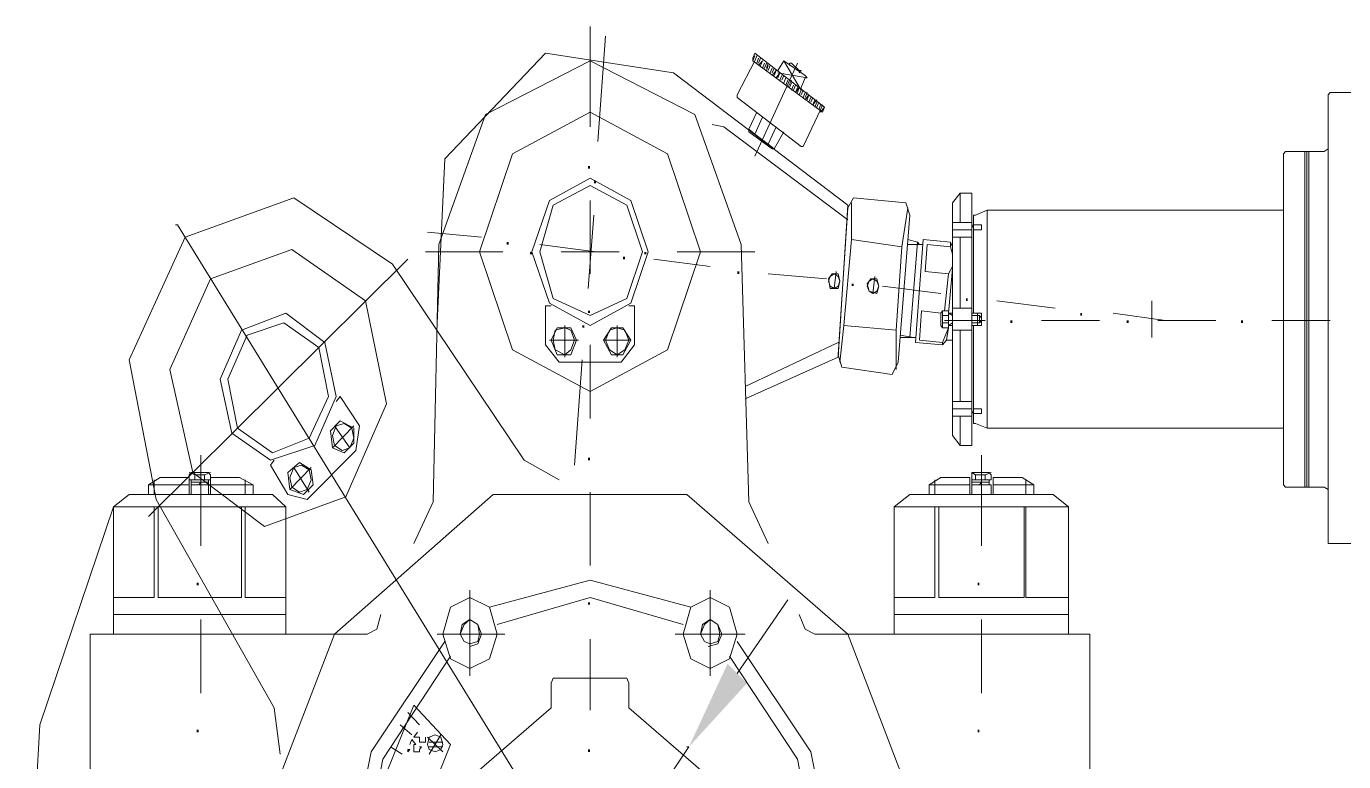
# Model space of a CAD drawing. Header units: inches. Extents: x 2435 to 7572, y 377 to 2555.
# Drawn here: x 2455 to 3024, y 1419 to 1736 of the extents above; entities that cross this region are included whole.
import ezdxf

# ---------------------------------------------------------------- set-up
doc = ezdxf.new("R2010")
doc.units = ezdxf.units.IN
doc.header["$MEASUREMENT"] = 0

msp = doc.modelspace()

# ---------------------------------------------------------------- hatches: boundary and pattern name
at = {"transparency": 33554559}
for points in [[(2698.62, 1674.58), (2697.79, 1674.58), (2697.79, 1675.64), (2698.62, 1675.64)], [(2701.13, 1668.24), (2700.29, 1668.24), (2700.29, 1669.3), (2701.13, 1669.3)], [(2663.53, 1641.82), (2662.69, 1641.82), (2662.69, 1642.88), (2663.53, 1642.88)], [(2673.56, 1637.6), (2672.72, 1637.6), (2672.72, 1638.65), (2673.56, 1638.65)], [(2713.66, 1635.48), (2712.82, 1635.48), (2712.82, 1636.54), (2713.66, 1636.54)], [(2722.85, 1637.6), (2722.01, 1637.6), (2722.01, 1638.65), (2722.85, 1638.65)], [(2762.95, 1629.14), (2762.12, 1629.14), (2762.12, 1630.2), (2762.95, 1630.2)], [(2812.25, 1623.86), (2811.41, 1623.86), (2811.41, 1624.92), (2812.25, 1624.92)], [(2861.54, 1617.52), (2860.71, 1617.52), (2860.71, 1618.58), (2861.54, 1618.58)], [(2698.62, 1612.24), (2697.79, 1612.24), (2697.79, 1613.29), (2698.62, 1613.29)], [(2880.76, 1608.01), (2879.92, 1608.01), (2879.92, 1609.07), (2880.76, 1609.07)], [(2910.84, 1611.18), (2910, 1611.18), (2910, 1612.24), (2910.84, 1612.24)], [(2930.89, 1608.01), (2930.05, 1608.01), (2930.05, 1609.07), (2930.89, 1609.07)], [(2980.18, 1608.01), (2979.35, 1608.01), (2979.35, 1609.07), (2980.18, 1609.07)], [(2696.11, 1605.9), (2695.28, 1605.9), (2695.28, 1606.95), (2696.11, 1606.95)], [(2698.62, 1548.83), (2697.79, 1548.83), (2697.79, 1549.89), (2698.62, 1549.89)], [(2529.85, 1494.94), (2529.02, 1494.94), (2529.02, 1495.99), (2529.85, 1495.99)], [(2866.55, 1494.94), (2865.72, 1494.94), (2865.72, 1495.99), (2866.55, 1495.99)], [(2698.62, 1486.48), (2697.79, 1486.48), (2697.79, 1487.54), (2698.62, 1487.54)], [(2529.85, 1431.53), (2529.02, 1431.53), (2529.02, 1432.59), (2529.85, 1432.59)], [(2866.55, 1431.53), (2865.72, 1431.53), (2865.72, 1432.59), (2866.55, 1432.59)], [(2698.62, 1423.08), (2697.79, 1423.08), (2697.79, 1424.14), (2698.62, 1424.14)]]:
    msp.add_hatch(color=256, dxfattribs=at).paths.add_polyline_path(points)

# ---------------------------------------------------------------- linework, layer by layer
at = {"lineweight": 5}
for p, q in [((2698.62, 1735.87), (2698.62, 1735.87)), ((2698.62, 1692.55), (2698.62, 1735.87)), ((2701.96, 1686.21), (2705.3, 1731.65)), ((2635.96, 1678.81), (2679.4, 1724.25)), ((2679.4, 1724.25), (2734.55, 1715.8)), ((2768.8, 1722.14), (2769.64, 1724.25)), ((2769.64, 1723.19), (2768.8, 1721.08)), ((2768.8, 1721.08), (2768.8, 1722.14)), ((2769.64, 1724.25), (2799.72, 1701)), ((2769.64, 1721.08), (2770.47, 1723.19)), ((2770.47, 1723.19), (2769.64, 1721.08)), ((2771.31, 1722.14), (2770.47, 1720.02)), ((2772.14, 1722.14), (2771.31, 1720.02)), ((2698.62, 1721.08), (2653.5, 1697.83)), ((2743.74, 1697.83), (2698.62, 1721.08)), ((2734.55, 1715.8), (2809.74, 1658.73)), ((2762.12, 1706.29), (2769.64, 1721.08)), ((2798.88, 1698.89), (2768.8, 1721.08)), ((2788.02, 1720.02), (2769.64, 1679.87)), ((2772.98, 1721.08), (2771.31, 1718.97)), ((2772.14, 1718.97), (2772.98, 1721.08)), ((2773.82, 1720.02), (2772.98, 1717.91)), ((2774.65, 1720.02), (2773.82, 1717.91)), ((2775.49, 1720.02), (2774.65, 1717.91)), ((2775.49, 1718.97), (2774.65, 1716.85)), ((2776.32, 1718.97), (2775.49, 1716.85)), ((2777.16, 1717.91), (2776.32, 1715.8)), ((2777.99, 1717.91), (2777.16, 1715.8)), ((2778.83, 1716.85), (2777.16, 1714.74)), ((2777.99, 1714.74), (2778.83, 1716.85)), ((2780.5, 1715.8), (2778.83, 1713.68)), ((2782.17, 1721.08), (2779.66, 1716.85)), ((2779.66, 1716.85), (2779.66, 1716.85)), ((2792.2, 1713.68), (2779.66, 1715.8)), ((2779.66, 1713.68), (2780.5, 1715.8)), ((2791.36, 1714.74), (2782.17, 1721.08)), ((2782.17, 1721.08), (2782.17, 1721.08)), ((2782.17, 1721.08), (2789.69, 1708.4)), ((2784.68, 1718.97), (2784.68, 1720.02)), ((2784.68, 1720.02), (2785.51, 1720.02)), ((2785.51, 1720.02), (2788.85, 1716.85)), ((2788.85, 1716.85), (2789.69, 1716.85)), ((2789.69, 1716.85), (2788.85, 1715.8)), ((2781.33, 1714.74), (2780.5, 1712.63)), ((2782.17, 1714.74), (2781.33, 1712.63)), ((2782.17, 1711.57), (2783.01, 1713.68)), ((2783.01, 1713.68), (2782.17, 1711.57)), ((2783.84, 1712.63), (2783.01, 1710.51)), ((2785.51, 1712.63), (2783.84, 1709.46)), ((2785.51, 1711.57), (2784.68, 1709.46)), ((2786.35, 1710.51), (2785.51, 1708.4)), ((2787.18, 1710.51), (2786.35, 1708.4)), ((2789.69, 1709.46), (2791.36, 1713.68)), ((2792.2, 1713.68), (2791.36, 1714.74)), ((2791.36, 1713.68), (2792.2, 1713.68)), ((2762.12, 1705.23), (2762.12, 1706.29)), ((2789.69, 1684.09), (2762.12, 1705.23)), ((2788.02, 1709.46), (2787.18, 1707.34)), ((2787.18, 1707.34), (2788.85, 1709.46)), ((2788.85, 1709.46), (2788.02, 1707.34)), ((2788.85, 1706.29), (2789.69, 1708.4)), ((2789.69, 1708.4), (2789.69, 1709.46)), ((2790.53, 1708.4), (2789.69, 1706.29)), ((2791.36, 1707.34), (2790.53, 1705.23)), ((2792.2, 1707.34), (2791.36, 1705.23)), ((2793.03, 1706.29), (2791.36, 1704.17)), ((2792.2, 1704.17), (2793.03, 1706.29)), ((2793.87, 1705.23), (2793.03, 1703.12)), ((2794.7, 1705.23), (2793.87, 1703.12)), ((3016.94, 1706.29), (3017.78, 1707.34)), ((3016.94, 1512.9), (3016.94, 1706.29)), ((3017.78, 1707.34), (3030.31, 1707.34)), ((2665.2, 1680.92), (2698.62, 1698.89)), ((2698.62, 1698.89), (2732.04, 1680.92)), ((2767.13, 1691.49), (2770.47, 1698.89)), ((2798.04, 1699.95), (2790.53, 1684.09)), ((2795.54, 1704.17), (2794.7, 1702.06)), ((2794.7, 1702.06), (2796.37, 1704.17)), ((2796.37, 1703.12), (2795.54, 1701)), ((2797.21, 1703.12), (2796.37, 1701)), ((2797.21, 1699.95), (2798.04, 1702.06)), ((2798.04, 1702.06), (2797.21, 1699.95)), ((2798.88, 1702.06), (2798.04, 1699.95)), ((2799.72, 1701), (2798.04, 1698.89)), ((2799.72, 1701), (2798.88, 1698.89)), ((2798.88, 1698.89), (2798.88, 1698.89)), ((2653.5, 1697.83), (2633.45, 1641.82)), ((2763.79, 1641.82), (2743.74, 1697.83)), ((2756.27, 1692.55), (2751.26, 1693.6)), ((2769.64, 1689.38), (2772.98, 1696.77)), ((2809.74, 1652.39), (2756.27, 1692.55)), ((2769.64, 1689.38), (2767.13, 1691.49)), ((2767.13, 1690.43), (2767.13, 1691.49)), ((2777.16, 1683.04), (2767.13, 1690.43)), ((2775.49, 1685.15), (2769.64, 1689.38)), ((2775.49, 1685.15), (2778.83, 1692.55)), ((2782.17, 1690.43), (2777.99, 1683.04)), ((2777.99, 1683.04), (2775.49, 1685.15)), ((2777.99, 1683.04), (2777.16, 1683.04)), ((2790.53, 1684.09), (2789.69, 1684.09)), ((2998.56, 1681.98), (2997.73, 1680.92)), ((3006.92, 1681.98), (2998.56, 1681.98)), ((3006.92, 1537.21), (3006.92, 1681.98)), ((3006.92, 1537.21), (3006.92, 1681.98)), ((3006.92, 1681.98), (3006.92, 1537.21)), ((3006.92, 1537.21), (3006.92, 1681.98)), ((3006.92, 1681.98), (3006.92, 1537.21)), ((3006.92, 1537.21), (3006.92, 1681.98)), ((3006.92, 1681.98), (3007.75, 1681.98)), ((3007.75, 1681.98), (3007.75, 1537.21)), ((3007.75, 1537.21), (3007.75, 1681.98)), ((3007.75, 1681.98), (3007.75, 1537.21)), ((3007.75, 1537.21), (3007.75, 1681.98)), ((3007.75, 1681.98), (3007.75, 1537.21)), ((3007.75, 1537.21), (3007.75, 1681.98)), ((3007.75, 1681.98), (3008.59, 1681.98)), ((3008.59, 1681.98), (3008.59, 1537.21)), ((3008.59, 1537.21), (3008.59, 1681.98)), ((3015.27, 1681.98), (3008.59, 1681.98)), ((3008.59, 1681.98), (3008.59, 1537.21)), ((3016.94, 1683.04), (3015.27, 1681.98)), ((3016.94, 1684.09), (3016.94, 1683.04)), ((2632.62, 1608.01), (2635.96, 1678.81)), ((2651, 1638.65), (2665.2, 1680.92)), ((2732.04, 1680.92), (2746.24, 1638.65)), ((2997.73, 1680.92), (2997.73, 1538.26)), ((2681.08, 1660.85), (2698.62, 1670.36)), ((2698.62, 1670.36), (2716.17, 1660.85)), ((2682.75, 1658.73), (2698.62, 1667.19)), ((2698.62, 1667.19), (2714.5, 1658.73)), ((2570.79, 1661.9), (2524, 1644.99)), ((2613.4, 1633.37), (2570.79, 1661.9)), ((2673.56, 1638.65), (2681.08, 1660.85)), ((2698.62, 1629.14), (2698.62, 1660.85)), ((2716.17, 1660.85), (2723.69, 1638.65)), ((2809.74, 1657.68), (2812.25, 1661.9)), ((2811.41, 1643.94), (2811.41, 1659.79)), ((2812.25, 1661.9), (2834.81, 1659.79)), ((2834.81, 1659.79), (2836.48, 1654.51)), ((2854.86, 1659.79), (2858.2, 1664.02)), ((2854.86, 1559.4), (2854.86, 1659.79)), ((2858.2, 1664.02), (2863.21, 1664.02)), ((2858.2, 1664.02), (2858.2, 1651.34)), ((2863.21, 1664.02), (2863.21, 1650.28)), ((2676.9, 1638.65), (2682.75, 1658.73)), ((2697.79, 1622.8), (2700.29, 1654.51)), ((2714.5, 1658.73), (2721.18, 1638.65)), ((2809.74, 1658.73), (2805.56, 1593.21)), ((2805.56, 1594.27), (2809.74, 1657.68)), ((2836.48, 1654.51), (2831.46, 1591.1)), ((2835.64, 1657.68), (2833.14, 1640.77)), ((2864.88, 1654.51), (2864.05, 1654.51)), ((2864.05, 1654.51), (2864.05, 1612.24)), ((2869.9, 1656.62), (2864.88, 1654.51)), ((2997.73, 1656.62), (2869.9, 1656.62)), ((2869.9, 1562.57), (2869.9, 1656.62)), ((2519.83, 1650.28), (2520.66, 1650.28)), ((2698.62, 1361.79), (2520.66, 1650.28)), ((2863.21, 1651.34), (2854.86, 1651.34)), ((2863.21, 1648.16), (2854.86, 1648.16)), ((2863.21, 1650.28), (2864.05, 1649.22)), ((2863.21, 1568.91), (2863.21, 1650.28)), ((2867.39, 1650.28), (2864.05, 1650.28)), ((2864.05, 1648.16), (2867.39, 1648.16)), ((2867.39, 1648.16), (2867.39, 1650.28)), ((2524, 1644.99), (2499.77, 1592.16)), ((2651.83, 1644.99), (2628.44, 1647.11)), ((2808.07, 1606.95), (2811.41, 1643.94)), ((2833.14, 1640.77), (2811.41, 1643.94)), ((2839.82, 1642.88), (2835.64, 1643.94)), ((2836.48, 1601.67), (2839.82, 1642.88)), ((2842.33, 1643.94), (2838.98, 1599.55)), ((2840.65, 1641.82), (2839.82, 1642.88)), ((2854.02, 1642.88), (2842.33, 1643.94)), ((2854.86, 1640.77), (2854.02, 1642.88)), ((2854.02, 1642.88), (2854.02, 1640.77)), ((2863.21, 1644.99), (2854.86, 1644.99)), ((2858.2, 1644.99), (2858.2, 1614.35)), ((2534.86, 1627.03), (2569.96, 1639.71)), ((2569.96, 1639.71), (2601.7, 1617.52)), ((2627.6, 1638.65), (2627.6, 1638.65)), ((2661.02, 1638.65), (2627.6, 1638.65)), ((2633.45, 1641.82), (2630.95, 1530.87)), ((2665.2, 1596.38), (2651, 1638.65)), ((2681.08, 1616.46), (2673.56, 1638.65)), ((2701.13, 1638.65), (2676.9, 1641.82)), ((2682.75, 1618.58), (2676.9, 1638.65)), ((2711.15, 1638.65), (2686.09, 1638.65)), ((2721.18, 1638.65), (2714.5, 1618.58)), ((2723.69, 1638.65), (2716.17, 1616.46)), ((2746.24, 1638.65), (2732.04, 1596.38)), ((2769.64, 1638.65), (2736.22, 1638.65)), ((2767.13, 1530.87), (2763.79, 1641.82)), ((2833.14, 1640.77), (2830.63, 1604.84)), ((2835.64, 1641.82), (2840.65, 1641.82)), ((2842.33, 1641.82), (2840.65, 1641.82)), ((2843.16, 1630.2), (2844, 1641.82)), ((2844, 1641.82), (2854.02, 1640.77)), ((2854.02, 1640.77), (2854.86, 1637.6)), ((2620.08, 1635.48), (2508.13, 1524.53)), ((2670.21, 1548.83), (2613.4, 1633.37)), ((2750.42, 1632.31), (2726.19, 1635.48)), ((2854.86, 1632.31), (2853.19, 1629.14)), ((2853.19, 1612.24), (2854.86, 1631.26)), ((2517.32, 1587.93), (2534.86, 1627.03)), ((2800.55, 1627.03), (2775.49, 1629.14)), ((2801.39, 1627.03), (2803.06, 1629.14)), ((2801.39, 1625.97), (2802.22, 1628.09)), ((2802.22, 1622.8), (2801.39, 1627.03)), ((2802.22, 1623.86), (2801.39, 1625.97)), ((2802.22, 1628.09), (2803.89, 1629.14)), ((2803.06, 1629.14), (2805.56, 1629.14)), ((2803.89, 1622.8), (2804.73, 1630.2)), ((2803.89, 1629.14), (2805.56, 1628.09)), ((2805.56, 1629.14), (2806.4, 1625.97)), ((2805.56, 1628.09), (2806.4, 1625.97)), ((2806.4, 1625.97), (2805.56, 1622.8)), ((2806.4, 1625.97), (2805.56, 1623.86)), ((2818.1, 1624.92), (2819.77, 1627.03)), ((2818.1, 1623.86), (2818.93, 1625.97)), ((2818.93, 1621.75), (2818.1, 1624.92)), ((2818.93, 1625.97), (2820.6, 1627.03)), ((2819.77, 1627.03), (2822.27, 1627.03)), ((2820.6, 1620.69), (2821.44, 1628.09)), ((2820.6, 1627.03), (2822.27, 1625.97)), ((2822.27, 1627.03), (2823.11, 1623.86)), ((2822.27, 1625.97), (2823.11, 1623.86)), ((2853.19, 1629.14), (2843.16, 1630.2)), ((2853.19, 1629.14), (2851.52, 1613.29)), ((2803.89, 1622.8), (2802.22, 1623.86)), ((2805.56, 1622.8), (2802.22, 1622.8)), ((2805.56, 1623.86), (2803.89, 1622.8)), ((2818.93, 1621.75), (2818.1, 1623.86)), ((2820.6, 1620.69), (2818.93, 1621.75)), ((2822.27, 1620.69), (2818.93, 1621.75)), ((2822.27, 1621.75), (2820.6, 1620.69)), ((2823.11, 1623.86), (2822.27, 1621.75)), ((2823.11, 1623.86), (2822.27, 1620.69)), ((2849.84, 1620.69), (2824.78, 1623.86)), ((2601.7, 1617.52), (2610.89, 1573.14)), ((2681.91, 1615.41), (2679.4, 1615.41)), ((2679.4, 1615.41), (2679.4, 1598.5)), ((2698.62, 1606.95), (2681.08, 1616.46)), ((2698.62, 1611.18), (2682.75, 1618.58)), ((2714.5, 1618.58), (2698.62, 1611.18)), ((2716.17, 1616.46), (2698.62, 1606.95)), ((2717.84, 1615.41), (2715.33, 1615.41)), ((2717.84, 1598.5), (2717.84, 1615.41)), ((2863.21, 1614.35), (2854.86, 1614.35)), ((2899.14, 1614.35), (2874.07, 1617.52)), ((2940.91, 1601.67), (2940.91, 1617.52)), ((2548.23, 1604.84), (2567.45, 1612.24)), ((2550.74, 1602.73), (2566.61, 1608.01)), ((2566.61, 1608.01), (2581.65, 1597.44)), ((2567.45, 1612.24), (2584.16, 1599.55)), ((2840.65, 1600.61), (2841.49, 1613.29)), ((2841.49, 1613.29), (2849.84, 1612.24)), ((2849.84, 1612.24), (2850.68, 1613.29)), ((2849.84, 1606.95), (2849.84, 1612.24)), ((2850.68, 1605.9), (2850.68, 1613.29)), ((2850.68, 1613.29), (2853.19, 1613.29)), ((2850.68, 1611.18), (2853.19, 1611.18)), ((2850.68, 1608.01), (2853.19, 1608.01)), ((2851.52, 1609.07), (2869.06, 1609.07)), ((2853.19, 1613.29), (2853.19, 1605.9)), ((2854.86, 1612.24), (2853.19, 1612.24)), ((2853.19, 1612.24), (2853.19, 1612.24)), ((2853.19, 1612.24), (2854.86, 1611.18)), ((2853.19, 1606.95), (2854.86, 1608.01)), ((2854.86, 1606.95), (2854.86, 1612.24)), ((2865.72, 1612.24), (2863.21, 1612.24)), ((2863.21, 1611.18), (2865.72, 1611.18)), ((2863.21, 1608.01), (2865.72, 1608.01)), ((2864.05, 1612.24), (2867.39, 1612.24)), ((2865.72, 1606.95), (2865.72, 1612.24)), ((2865.72, 1606.95), (2865.72, 1612.24)), ((2866.55, 1611.18), (2865.72, 1611.18)), ((2865.72, 1608.01), (2866.55, 1608.01)), ((2866.55, 1611.18), (2866.55, 1608.01)), ((2867.39, 1610.12), (2866.55, 1611.18)), ((2866.55, 1608.01), (2867.39, 1609.07)), ((2867.39, 1612.24), (2867.39, 1606.95)), ((2867.39, 1609.07), (2867.39, 1610.12)), ((2893.29, 1609.07), (2918.36, 1609.07)), ((2946.76, 1609.07), (2924.2, 1612.24)), ((2943.42, 1609.07), (2968.48, 1609.07)), ((2992.71, 1609.07), (3017.78, 1609.07)), ((2539.04, 1583.7), (2548.23, 1604.84)), ((2542.38, 1583.7), (2550.74, 1602.73)), ((2681.91, 1600.61), (2684.42, 1605.9)), ((2682.75, 1600.61), (2683.58, 1604.84)), ((2683.58, 1604.84), (2687.76, 1605.9)), ((2684.42, 1605.9), (2690.27, 1605.9)), ((2687.76, 1593.21), (2687.76, 1606.95)), ((2687.76, 1605.9), (2690.27, 1604.84)), ((2690.27, 1605.9), (2692.77, 1600.61)), ((2690.27, 1604.84), (2691.94, 1600.61)), ((2707.81, 1605.9), (2704.47, 1600.61)), ((2705.3, 1600.61), (2706.98, 1604.84)), ((2706.98, 1604.84), (2710.32, 1605.9)), ((2712.82, 1605.9), (2707.81, 1605.9)), ((2710.32, 1593.21), (2710.32, 1606.95)), ((2710.32, 1605.9), (2713.66, 1604.84)), ((2716.17, 1600.61), (2712.82, 1605.9)), ((2713.66, 1604.84), (2715.33, 1600.61)), ((2806.4, 1591.1), (2808.07, 1606.95)), ((2830.63, 1604.84), (2808.07, 1606.95)), ((2830.63, 1604.84), (2830.63, 1587.93)), ((2832.3, 1602.73), (2838.15, 1601.67)), ((2850.68, 1605.9), (2849.84, 1606.95)), ((2853.19, 1605.9), (2850.68, 1599.55)), ((2853.19, 1605.9), (2850.68, 1605.9)), ((2852.35, 1600.61), (2853.19, 1605.9)), ((2853.19, 1606.95), (2854.86, 1606.95)), ((2853.19, 1606.95), (2853.19, 1606.95)), ((2863.21, 1604.84), (2854.86, 1604.84)), ((2858.2, 1574.19), (2858.2, 1604.84)), ((2863.21, 1606.95), (2865.72, 1606.95)), ((2867.39, 1606.95), (2864.05, 1606.95)), ((2864.05, 1606.95), (2864.05, 1564.68)), ((2581.65, 1597.44), (2585.83, 1576.31)), ((2584.16, 1599.55), (2589.17, 1576.31)), ((2679.4, 1598.5), (2685.25, 1591.1)), ((2681.08, 1600.61), (2693.61, 1600.61)), ((2684.42, 1594.27), (2681.91, 1600.61)), ((2683.58, 1596.38), (2682.75, 1600.61)), ((2691.94, 1600.61), (2690.27, 1596.38)), ((2692.77, 1600.61), (2690.27, 1594.27)), ((2698.62, 1566.8), (2698.62, 1598.5)), ((2704.47, 1600.61), (2707.81, 1594.27)), ((2716.17, 1600.61), (2704.47, 1600.61)), ((2706.98, 1596.38), (2705.3, 1600.61)), ((2711.99, 1591.1), (2717.84, 1598.5)), ((2712.82, 1594.27), (2716.17, 1600.61)), ((2715.33, 1600.61), (2713.66, 1596.38)), ((2805.56, 1599.55), (2765.46, 1580.53)), ((2832.3, 1601.67), (2836.48, 1601.67)), ((2836.48, 1601.67), (2838.98, 1601.67)), ((2838.98, 1599.55), (2850.68, 1598.5)), ((2850.68, 1599.55), (2840.65, 1600.61)), ((2850.68, 1598.5), (2852.35, 1600.61)), ((2850.68, 1598.5), (2850.68, 1599.55)), ((2853.19, 1600.61), (2852.35, 1600.61)), ((2854.86, 1600.61), (2853.19, 1600.61)), ((2499.77, 1592.16), (2511.47, 1531.92)), ((2698.62, 1578.42), (2665.2, 1596.38)), ((2687.76, 1594.27), (2683.58, 1596.38)), ((2690.27, 1594.27), (2684.42, 1594.27)), ((2685.25, 1591.1), (2711.99, 1591.1)), ((2690.27, 1596.38), (2687.76, 1594.27)), ((2691.94, 1546.72), (2695.28, 1592.16)), ((2732.04, 1596.38), (2698.62, 1578.42)), ((2710.32, 1594.27), (2706.98, 1596.38)), ((2707.81, 1594.27), (2712.82, 1594.27)), ((2713.66, 1596.38), (2710.32, 1594.27)), ((2805.56, 1593.21), (2765.46, 1575.25)), ((2807.23, 1588.99), (2805.56, 1594.27)), ((2831.46, 1591.1), (2828.96, 1585.82)), ((2527.34, 1543.55), (2517.32, 1587.93)), ((2828.96, 1585.82), (2807.23, 1588.99)), ((2544.05, 1560.46), (2539.04, 1583.7)), ((2546.56, 1562.57), (2542.38, 1583.7)), ((2585.83, 1576.31), (2577.47, 1558.34)), ((2589.17, 1576.31), (2579.98, 1555.17)), ((2590.84, 1576.31), (2589.17, 1574.19)), ((2599.2, 1563.63), (2590.84, 1576.31)), ((2863.21, 1574.19), (2854.86, 1574.19)), ((2610.89, 1573.14), (2593.35, 1532.98)), ((2863.21, 1571.02), (2854.86, 1571.02)), ((2864.05, 1569.97), (2863.21, 1568.91)), ((2863.21, 1568.91), (2863.21, 1555.17)), ((2864.05, 1571.02), (2867.39, 1571.02)), ((2867.39, 1568.91), (2864.05, 1568.91)), ((2867.39, 1571.02), (2867.39, 1568.91)), ((2561.6, 1552), (2546.56, 1562.57)), ((2590.84, 1565.74), (2586.66, 1561.51)), ((2587.5, 1559.4), (2589.17, 1563.63)), ((2596.69, 1563.63), (2587.5, 1554.11)), ((2595.02, 1554.11), (2588.34, 1563.63)), ((2589.17, 1563.63), (2592.51, 1564.68)), ((2596.69, 1562.57), (2590.84, 1565.74)), ((2592.51, 1564.68), (2595.86, 1562.57)), ((2595.86, 1562.57), (2596.69, 1558.34)), ((2596.69, 1556.23), (2596.69, 1562.57)), ((2597.53, 1553.06), (2599.2, 1563.63)), ((2863.21, 1567.85), (2854.86, 1567.85)), ((2858.2, 1555.17), (2858.2, 1567.85)), ((2864.05, 1564.68), (2864.88, 1564.68)), ((2864.88, 1564.68), (2869.9, 1562.57)), ((2869.9, 1562.57), (2997.73, 1562.57)), ((2560.76, 1548.83), (2544.05, 1560.46)), ((2577.47, 1558.34), (2561.6, 1552)), ((2586.66, 1561.51), (2587.5, 1554.11)), ((2588.34, 1555.17), (2587.5, 1559.4)), ((2596.69, 1558.34), (2595.02, 1554.11)), ((2858.2, 1555.17), (2854.86, 1559.4)), ((2579.98, 1555.17), (2560.76, 1548.83)), ((2576.64, 1531.92), (2597.53, 1553.06)), ((2587.5, 1554.11), (2592.51, 1552)), ((2591.68, 1553.06), (2588.34, 1555.17)), ((2595.02, 1554.11), (2591.68, 1553.06)), ((2592.51, 1552), (2596.69, 1556.23)), ((2863.21, 1555.17), (2858.2, 1555.17)), ((2530.69, 1511.85), (2530.69, 1550.94)), ((2562.44, 1548.83), (2560.76, 1546.72)), ((2560.76, 1546.72), (2568.28, 1534.04)), ((2568.28, 1543.55), (2573.3, 1547.77)), ((2569.12, 1541.43), (2570.79, 1545.66)), ((2569.12, 1536.15), (2578.31, 1545.66)), ((2570.79, 1545.66), (2574.13, 1546.72)), ((2577.47, 1535.09), (2570.79, 1545.66)), ((2573.3, 1547.77), (2578.31, 1544.6)), ((2574.13, 1546.72), (2577.47, 1544.6)), ((2685.25, 1540.38), (2670.21, 1548.83)), ((2867.39, 1511.85), (2867.39, 1550.94)), ((2513.14, 1541.43), (2508.13, 1538.26)), ((2510.64, 1534.04), (2510.64, 1540.38)), ((2525.67, 1541.43), (2513.14, 1541.43)), ((2525.67, 1543.55), (2528.18, 1542.49)), ((2525.67, 1542.49), (2526.51, 1543.55)), ((2525.67, 1540.38), (2525.67, 1542.49)), ((2525.67, 1534.04), (2525.67, 1541.43)), ((2534.86, 1540.38), (2525.67, 1540.38)), ((2526.51, 1543.55), (2534.03, 1543.55)), ((2526.51, 1540.38), (2526.51, 1539.32)), ((2558.26, 1520.3), (2527.34, 1543.55)), ((2528.18, 1542.49), (2532.36, 1542.49)), ((2528.18, 1542.49), (2528.18, 1540.38)), ((2532.36, 1542.49), (2534.86, 1543.55)), ((2532.36, 1542.49), (2532.36, 1540.38)), ((2534.03, 1543.55), (2534.86, 1542.49)), ((2534.03, 1539.32), (2534.03, 1540.38)), ((2534.86, 1542.49), (2534.86, 1540.38)), ((2534.86, 1534.04), (2534.86, 1541.43)), ((2534.86, 1541.43), (2547.4, 1541.43)), ((2547.4, 1541.43), (2553.25, 1538.26)), ((2549.9, 1534.04), (2549.9, 1540.38)), ((2569.12, 1536.15), (2568.28, 1543.55)), ((2569.96, 1537.21), (2569.12, 1541.43)), ((2578.31, 1540.38), (2576.64, 1536.15)), ((2577.47, 1544.6), (2578.31, 1540.38)), ((2578.31, 1544.6), (2579.15, 1538.26)), ((2844.83, 1538.26), (2849.84, 1541.43)), ((2847.34, 1534.04), (2847.34, 1540.38)), ((2849.84, 1541.43), (2862.38, 1541.43)), ((2862.38, 1541.43), (2862.38, 1534.04)), ((2863.21, 1540.38), (2863.21, 1543.55)), ((2863.21, 1543.55), (2870.73, 1543.55)), ((2863.21, 1543.55), (2864.88, 1542.49)), ((2871.57, 1540.38), (2863.21, 1540.38)), ((2863.21, 1540.38), (2863.21, 1539.32)), ((2864.88, 1542.49), (2869.06, 1542.49)), ((2864.88, 1542.49), (2864.88, 1540.38)), ((2869.06, 1542.49), (2871.57, 1543.55)), ((2869.06, 1542.49), (2869.06, 1540.38)), ((2870.73, 1543.55), (2871.57, 1542.49)), ((2870.73, 1539.32), (2870.73, 1540.38)), ((2871.57, 1542.49), (2871.57, 1540.38)), ((2872.4, 1534.04), (2872.4, 1541.43)), ((2872.4, 1541.43), (2884.94, 1541.43)), ((2884.94, 1541.43), (2889.95, 1538.26)), ((2886.61, 1534.04), (2886.61, 1540.38)), ((2499.77, 1534.04), (2493.09, 1528.75)), ((2561.6, 1534.04), (2499.77, 1534.04)), ((2508.13, 1538.26), (2525.67, 1538.26)), ((2508.13, 1534.04), (2508.13, 1538.26)), ((2526.51, 1538.26), (2526.51, 1539.32)), ((2526.51, 1539.32), (2534.03, 1539.32)), ((2526.51, 1539.32), (2534.03, 1539.32)), ((2526.51, 1534.04), (2526.51, 1538.26)), ((2526.51, 1538.26), (2534.03, 1538.26)), ((2534.03, 1538.26), (2526.51, 1538.26)), ((2534.03, 1534.04), (2526.51, 1534.04)), ((2530.69, 1539.32), (2529.85, 1538.26)), ((2530.69, 1538.26), (2530.69, 1539.32)), ((2534.03, 1539.32), (2534.03, 1538.26)), ((2534.03, 1538.26), (2534.03, 1534.04)), ((2553.25, 1538.26), (2534.86, 1538.26)), ((2553.25, 1534.04), (2553.25, 1538.26)), ((2567.45, 1528.75), (2561.6, 1534.04)), ((2568.28, 1534.04), (2576.64, 1531.92)), ((2574.97, 1534.04), (2569.12, 1536.15)), ((2573.3, 1535.09), (2569.96, 1537.21)), ((2576.64, 1536.15), (2573.3, 1535.09)), ((2579.15, 1538.26), (2574.97, 1534.04)), ((2588.34, 1473.8), (2656.85, 1534.04)), ((2656.85, 1534.04), (2740.4, 1534.04)), ((2698.62, 1503.39), (2698.62, 1535.09)), ((2740.4, 1534.04), (2809.74, 1473.8)), ((2836.48, 1534.04), (2829.79, 1528.75)), ((2898.3, 1534.04), (2836.48, 1534.04)), ((2844.83, 1534.04), (2844.83, 1538.26)), ((2844.83, 1538.26), (2862.38, 1538.26)), ((2863.21, 1539.32), (2870.73, 1539.32)), ((2863.21, 1538.26), (2863.21, 1539.32)), ((2863.21, 1539.32), (2870.73, 1539.32)), ((2863.21, 1534.04), (2863.21, 1538.26)), ((2863.21, 1538.26), (2871.57, 1538.26)), ((2870.73, 1538.26), (2863.21, 1538.26)), ((2871.57, 1534.04), (2863.21, 1534.04)), ((2867.39, 1539.32), (2866.55, 1538.26)), ((2867.39, 1538.26), (2867.39, 1539.32)), ((2870.73, 1539.32), (2870.73, 1538.26)), ((2871.57, 1538.26), (2871.57, 1534.04)), ((2889.95, 1538.26), (2872.4, 1538.26)), ((2889.95, 1534.04), (2889.95, 1538.26)), ((2904.99, 1528.75), (2898.3, 1534.04)), ((2997.73, 1538.26), (2998.56, 1537.21)), ((2998.56, 1537.21), (3006.92, 1537.21)), ((3007.75, 1537.21), (3006.92, 1537.21)), ((3008.59, 1537.21), (3007.75, 1537.21)), ((3008.59, 1537.21), (3015.27, 1537.21)), ((3015.27, 1537.21), (3016.94, 1536.15)), ((3016.94, 1536.15), (3016.94, 1535.09)), ((2461.34, 1434.7), (2493.09, 1528.75)), ((2493.09, 1528.75), (2493.09, 1482.26)), ((2493.09, 1528.75), (2567.45, 1528.75)), ((2510.64, 1528.75), (2510.64, 1489.65)), ((2511.47, 1531.92), (2562.44, 1442.1)), ((2512.31, 1489.65), (2512.31, 1528.75)), ((2548.23, 1528.75), (2548.23, 1489.65)), ((2549.9, 1489.65), (2549.9, 1528.75)), ((2593.35, 1532.98), (2558.26, 1520.3)), ((2567.45, 1482.26), (2567.45, 1528.75)), ((2630.95, 1530.87), (2622.59, 1512.9)), ((2775.49, 1512.9), (2767.13, 1530.87)), ((2829.79, 1528.75), (2829.79, 1482.26)), ((2829.79, 1528.75), (2904.99, 1528.75)), ((2847.34, 1528.75), (2847.34, 1489.65)), ((2849.01, 1489.65), (2849.01, 1528.75)), ((2885.77, 1528.75), (2885.77, 1489.65)), ((2886.61, 1489.65), (2886.61, 1528.75)), ((2904.99, 1482.26), (2904.99, 1528.75)), ((3030.31, 1512.9), (3016.94, 1512.9)), ((2655.18, 1485.43), (2698.62, 1497.05)), ((2698.62, 1497.05), (2742.07, 1485.43)), ((2510.64, 1489.65), (2493.09, 1489.65)), ((2548.23, 1489.65), (2512.31, 1489.65)), ((2567.45, 1489.65), (2549.9, 1489.65)), ((2638.47, 1485.43), (2646.82, 1489.65)), ((2646.82, 1492.82), (2646.82, 1455.84)), ((2646.82, 1489.65), (2655.18, 1485.43)), ((2658.52, 1478.03), (2698.62, 1489.65)), ((2698.62, 1489.65), (2738.72, 1478.03)), ((2742.07, 1485.43), (2750.42, 1489.65)), ((2750.42, 1492.82), (2750.42, 1455.84)), ((2750.42, 1489.65), (2758.78, 1485.43)), ((2762.12, 1456.89), (2783.84, 1488.6)), ((2847.34, 1489.65), (2829.79, 1489.65)), ((2885.77, 1489.65), (2849.01, 1489.65)), ((2904.99, 1489.65), (2886.61, 1489.65)), ((2635.12, 1473.8), (2638.47, 1485.43)), ((2655.18, 1485.43), (2658.52, 1473.8)), ((2738.72, 1473.8), (2742.07, 1485.43)), ((2758.78, 1485.43), (2762.12, 1473.8)), ((2493.09, 1482.26), (2567.45, 1482.26)), ((2493.09, 1473.8), (2493.09, 1482.26)), ((2493.09, 1482.26), (2567.45, 1482.26)), ((2530.69, 1448.44), (2530.69, 1480.14)), ((2567.45, 1482.26), (2567.45, 1473.8)), ((2608.39, 1482.26), (2606.72, 1475.92)), ((2642.64, 1473.8), (2644.31, 1478.03)), ((2642.64, 1473.8), (2643.48, 1478.03)), ((2643.48, 1478.03), (2646.82, 1480.14)), ((2644.31, 1478.03), (2646.82, 1480.14)), ((2646.82, 1480.14), (2650.16, 1478.03)), ((2646.82, 1480.14), (2650.16, 1478.03)), ((2650.16, 1478.03), (2651, 1473.8)), ((2650.16, 1478.03), (2651.83, 1473.8)), ((2746.24, 1473.8), (2747.91, 1478.03)), ((2746.24, 1473.8), (2747.08, 1478.03)), ((2747.08, 1478.03), (2750.42, 1480.14)), ((2747.91, 1478.03), (2750.42, 1480.14)), ((2750.42, 1480.14), (2753.76, 1478.03)), ((2750.42, 1480.14), (2753.76, 1478.03)), ((2753.76, 1478.03), (2754.6, 1473.8)), ((2753.76, 1478.03), (2755.43, 1473.8)), ((2791.36, 1475.92), (2788.85, 1482.26)), ((2829.79, 1473.8), (2829.79, 1482.26)), ((2829.79, 1482.26), (2904.99, 1482.26)), ((2829.79, 1482.26), (2904.99, 1482.26)), ((2867.39, 1448.44), (2867.39, 1480.14)), ((2904.99, 1482.26), (2904.99, 1473.8)), ((2602.54, 1473.8), (2483.06, 1473.8)), ((2483.06, 1473.8), (2483.06, 1363.9)), ((2567.45, 1473.8), (2493.09, 1473.8)), ((2560.76, 1401.94), (2588.34, 1473.8)), ((2606.72, 1475.92), (2602.54, 1473.8)), ((2632.62, 1473.8), (2661.86, 1473.8)), ((2638.47, 1463.24), (2635.12, 1473.8)), ((2644.31, 1470.63), (2642.64, 1473.8)), ((2651, 1473.8), (2650.16, 1470.63)), ((2651.83, 1473.8), (2650.16, 1469.58)), ((2658.52, 1473.8), (2655.18, 1463.24)), ((2698.62, 1441.04), (2698.62, 1471.69)), ((2765.46, 1473.8), (2735.38, 1473.8)), ((2742.07, 1463.24), (2738.72, 1473.8)), ((2747.91, 1470.63), (2746.24, 1473.8)), ((2754.6, 1473.8), (2753.76, 1470.63)), ((2755.43, 1473.8), (2753.76, 1469.58)), ((2762.12, 1473.8), (2758.78, 1463.24)), ((2795.54, 1473.8), (2791.36, 1475.92)), ((2914.18, 1473.8), (2795.54, 1473.8)), ((2809.74, 1473.8), (2837.31, 1401.94)), ((2904.99, 1473.8), (2829.79, 1473.8)), ((2914.18, 1363.9), (2914.18, 1473.8)), ((2604.21, 1423.08), (2635.96, 1470.63)), ((2646.82, 1469.58), (2644.31, 1470.63)), ((2650.16, 1470.63), (2646.82, 1469.58)), ((2650.16, 1469.58), (2646.82, 1468.52)), ((2750.42, 1469.58), (2747.91, 1470.63)), ((2753.76, 1469.58), (2749.59, 1468.52)), ((2753.76, 1470.63), (2750.42, 1469.58)), ((2762.12, 1470.63), (2793.87, 1423.08)), ((2609.22, 1419.91), (2638.47, 1464.29)), ((2646.82, 1459.01), (2638.47, 1463.24)), ((2655.18, 1463.24), (2646.82, 1459.01)), ((2750.42, 1459.01), (2742.07, 1463.24)), ((2758.78, 1463.24), (2750.42, 1459.01)), ((2758.78, 1464.29), (2788.02, 1419.91)), ((2681.91, 1452.67), (2682.75, 1454.78)), ((2682.75, 1454.78), (2683.58, 1454.78)), ((2683.58, 1454.78), (2713.66, 1454.78)), ((2713.66, 1454.78), (2714.5, 1454.78)), ((2714.5, 1454.78), (2715.33, 1452.67)), ((2681.91, 1442.1), (2681.91, 1452.67)), ((2715.33, 1452.67), (2715.33, 1442.1)), ((2601.7, 1391.38), (2622.59, 1443.16)), ((2622.59, 1443.16), (2638.47, 1426.25)), ((2562.44, 1442.1), (2564.94, 1422.02)), ((2625.1, 1434.7), (2620.08, 1439.99)), ((2647.66, 1412.51), (2681.91, 1442.1)), ((2715.33, 1442.1), (2749.59, 1412.51)), ((2455.49, 1333.26), (2461.34, 1434.7)), ((2621.76, 1430.48), (2616.74, 1434.7)), ((2620.92, 1426.25), (2621.76, 1428.36)), ((2621.76, 1428.36), (2623.43, 1426.25)), ((2638.47, 1426.25), (2621.76, 1385.04)), ((2624.26, 1431.53), (2622.59, 1429.42)), ((2622.59, 1429.42), (2625.1, 1429.42)), ((2623.43, 1426.25), (2622.59, 1426.25)), ((2622.59, 1426.25), (2622.59, 1423.08)), ((2625.1, 1429.42), (2625.1, 1427.31)), ((2625.1, 1427.31), (2625.93, 1427.31)), ((2625.93, 1427.31), (2627.6, 1427.31)), ((2627.6, 1427.31), (2627.6, 1429.42)), ((2628.44, 1429.42), (2635.12, 1423.08)), ((2628.44, 1426.25), (2629.28, 1429.42)), ((2629.28, 1424.14), (2628.44, 1426.25)), ((2629.28, 1422.02), (2634.29, 1430.48)), ((2629.28, 1429.42), (2631.78, 1430.48)), ((2635.12, 1427.31), (2629.28, 1427.31)), ((2631.78, 1430.48), (2634.29, 1429.42)), ((2634.29, 1429.42), (2635.12, 1426.25)), ((2635.12, 1426.25), (2634.29, 1424.14)), ((2592.51, 1363.9), (2604.21, 1423.08)), ((2617.58, 1422.02), (2612.57, 1425.19)), ((2620.08, 1423.08), (2620.08, 1424.14)), ((2620.08, 1424.14), (2620.92, 1424.14)), ((2620.92, 1424.14), (2620.08, 1423.08)), ((2622.59, 1423.08), (2624.26, 1423.08)), ((2624.26, 1423.08), (2625.1, 1423.08)), ((2625.1, 1424.14), (2625.93, 1425.19)), ((2625.93, 1425.19), (2625.1, 1425.19)), ((2625.1, 1423.08), (2625.1, 1424.14)), ((2635.12, 1425.19), (2629.28, 1425.19)), ((2631.78, 1423.08), (2629.28, 1424.14)), ((2634.29, 1424.14), (2631.78, 1423.08)), ((2741.23, 1425.19), (2656.85, 1299.44)), ((2740.4, 1425.19), (2741.23, 1425.19)), ((2793.87, 1423.08), (2805.56, 1363.9)), ((2598.36, 1363.9), (2609.22, 1419.91)), ((2788.02, 1419.91), (2798.88, 1363.9))]:
    msp.add_line(p, q, dxfattribs=at)
at = {"lineweight": 5, "transparency": 33554559}
msp.add_solid([(2757.94, 1461.12), (2766.3, 1452.67), (2741.23, 1425.19)], dxfattribs=at)

doc.saveas('drawing.dxf')
